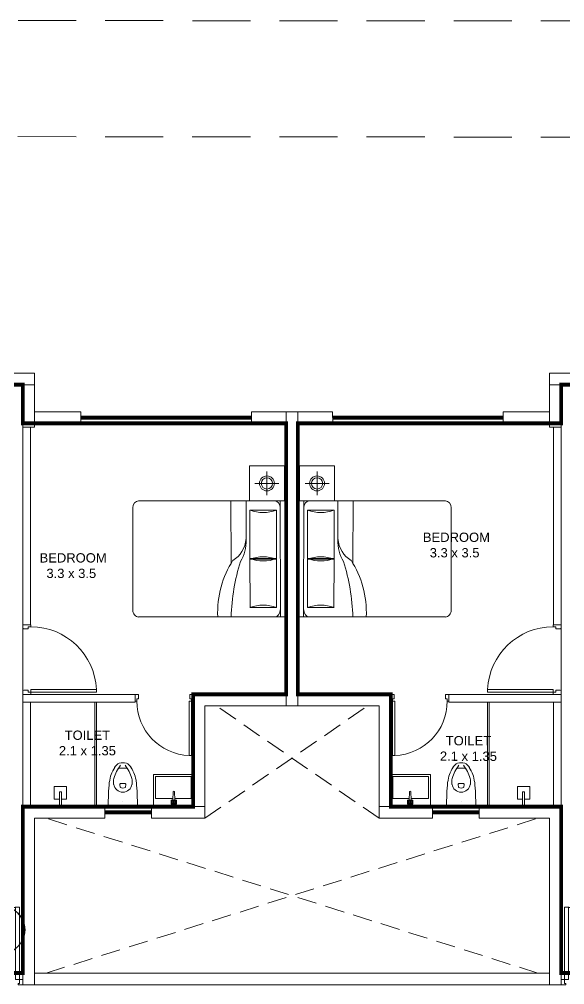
# Model space of a CAD drawing. Header units: inches. Extents: x 27644242 to 29761523, y -859349 to 216979.
# Drawn here: x 29085126 to 29092166, y -396043 to -383573 of the extents above; entities that cross this region are included whole.
import ezdxf

# ---------------------------------------------------------------- set-up
doc = ezdxf.new("R2010")
doc.units = ezdxf.units.IN
doc.header["$MEASUREMENT"] = 0
doc.set_wipeout_variables(frame=1)
for name, pattern in [('01-Xref Col Podium Lvl-1$0$HIDDEN', [0.375, 0.25, -0.125]), ('DASHED', [0.75, 0.5, -0.25]), ('DASHED2', [0.375, 0.25, -0.125]), ('HIDDEN', [0.375, 0.25, -0.125])]:
    doc.linetypes.add(name, pattern=pattern)
doc.layers.get('Defpoints').update_dxf_attribs({"color": 8})
for name, color, linetype, lineweight in [('AHC-A-DUCT', 14, 'HIDDEN', 5), ('DOOR', 4, 'Continuous', 0), ('DOORS', 1, 'Continuous', 9), ('FURN', 250, 'Continuous', 0), ('RVA Site Boundary', 17, 'Continuous', 15), ('WALL', 7, 'Continuous', 20), ('WINDOW', 162, 'Continuous', 13)]:
    doc.layers.add(name, color=color, linetype=linetype, lineweight=lineweight)
doc.layers.add('text', color=7, linetype='Continuous')
doc.styles.add('AMITS', font='arial.ttf')

# ---------------------------------------------------------------- blocks, each defined once
blk = doc.blocks.new('A$C3D5F2F58')
at = {"color": 0, "linetype": 'ByBlock'}
blk.add_wipeout([(188, 0), (-188, 0), (-185, -125), (-183, -194), (-179, -263), (-176, -302), (-170, -349), (-151, -415), (-144, -433), (-131, -459), (-112, -495), (-106, -504), (-86, -530), (-72, -545), (-64, -553), (-56, -558), (-41, -562), (-23, -564), (3, -565), (30, -563), (47, -561), (56, -558), (74, -543), (101, -511), (135, -451), (158, -392), (171, -340), (179, -260), (185, -136), (187, -46)], dxfattribs=at)
for p, q in [((-188, 0), (188, 0)), ((0, -63), (0, -63)), ((-38, -282), (-36, -255)), ((-24, -298), (24, -298)), ((36, -255), (38, -282)), ((-43, -497), (43, -497))]:
    blk.add_line(p, q, dxfattribs=at)
at = {"color": 0, "linetype": 'ByBlock', "extrusion": (0, 0, -1)}
for centre, major_axis, ratio, start_param, end_param in [((3903, 5), (4088, 164), 0.940247, 3.100232, 3.182953), ((-3903, 5), (-4088, 164), 0.940247, 3.100232, 3.182953), ((0, -305), (84.4, 84.4), 1, 4.07333, 6.922251), ((-27, -256), (6.03, 6.03), 1, 4.01894, 4.852375), ((0, -292), (-38.2, 38.2), 1, 0.139988, 1.430816), ((27, -256), (6.03, 6.03), 1, -0.139979, 0.693472), ((276, -258), (321, 321), 1, 3.353441, 3.79389), ((87, -319), (147, 147), 1, 3.705861, 4.079165), ((326, -246), (-323, 323), 1, 4.816657, 5.23508), ((-24, -284), (10, 10), 1, 2.356198, 4.018929), ((24, -284), (-10, 10), 1, 2.264265, 3.926995), ((-326, -246), (-323, 323), 1, 2.618909, 3.037332), ((-276, -258), (-321, 321), 1, 2.489302, 2.929752), ((-87, -319), (-147, 147), 1, 2.204028, 2.577331), ((-43, -474), (16.1, 16.1), 1, 2.356198, 3.387836), ((43, -474), (16.1, 16.1), 1, 1.324559, 2.356198), ((119, -350), (193, 193), 1, 3.092098, 3.328462), ((-41, -527), (24.1, 24.1), 1, 2.528301, 3.092099), ((0, -292), (-193, 193), 1, 3.75489, 4.099099), ((41, -527), (24.1, 24.1), 1, 1.620298, 2.184095), ((-119, -350), (193, 193), 1, 1.383935, 1.620298)]:
    blk.add_ellipse(centre, major_axis=major_axis, ratio=ratio, start_param=start_param, end_param=end_param, dxfattribs=at)
blk = doc.blocks.new('A$C3E645E75')
at = {"extrusion": (0, 0, -1), "zscale": -0.9999999999999998, "rotation": 179.9999999999989}
blk.add_blockref('A$C3D5F2F58', (0, 0), dxfattribs=at)
blk = doc.blocks.new('A$C3C731254-flat-1')
at = {"layer": 'FURN'}
for p, q in [((-77430, -2820), (-77431, -2802)), ((-77430, -2802), (-77318, -2797)), ((-77430, -2820), (-77318, -2825))]:
    blk.add_line(p, q, dxfattribs=at)
for points in [[(-77233, -3061), (-77648, -3061), (-77648, -2547), (-77233, -2547)], [(-77263, -2843), (-77263, -2778), (-77318, -2778), (-77318, -2843)], [(-77275, -2831), (-77275, -2791), (-77306, -2791), (-77306, -2831)], [(-77287, -2819), (-77287, -2803), (-77293, -2803), (-77293, -2819)]]:
    blk.add_lwpolyline(points, close=True, dxfattribs=at)
blk.add_lwpolyline([(-77339, -2824), (-77339, -3036), (-77623, -3036), (-77623, -2572), (-77339, -2572), (-77339, -2798)], dxfattribs=at)
blk = doc.blocks.new('A$C3A956F37-flat-1')
at = {"layer": 'FURN'}
blk.add_line((-168, 90), (0, 90), dxfattribs=at)
for points in [[(-97, 67), (-97, 0), (-259, 0), (-259, 161), (-97, 161), (-97, 90)], [(0, 67), (-191, 67), (-191, 90), (-168, 90)]]:
    blk.add_lwpolyline(points, dxfattribs=at)
blk = doc.blocks.new('A$C6E20521E-flat-1-flatten-1')
at = {"layer": 'DOORS', "color": 251}
for p, q in [((-63, 103), (-63, 949)), ((-63, 949), (-27, 949)), ((-27, 103), (-27, 949)), ((-900, 0), (-900, 103)), ((-873, 103), (-900, 103)), ((0, 0), (-900, 0)), ((-873, 67), (-873, 103)), ((-846, 67), (-873, 67)), ((-846, 13), (-846, 67)), ((-27, 103), (-63, 103)), ((-54, 13), (-54, 67)), ((-54, 67), (-27, 67)), ((-27, 103), (0, 103)), ((-27, 67), (-27, 103)), ((0, 0), (0, 103)), ((-859, 0), (-900, 0)), ((-40, 0), (0, 0))]:
    blk.add_line(p, q, dxfattribs=at)
at = {"layer": 'DOORS', "color": 251, "extrusion": (0, 0, -1)}
for centre, major_axis, start_param, end_param in [((-27, 103), (-729, -429), 0.531535, 2.059765), ((-859, 13), (-11.7, -6.7), 3.665191, 5.235988), ((-40, 13), (-11.7, -6.7), 5.235988, 6.806784)]:
    blk.add_ellipse(centre, major_axis=major_axis, ratio=1, start_param=start_param, end_param=end_param, dxfattribs=at)
blk = doc.blocks.new('DOOR_750')
at = {"layer": 'DOOR'}
for points in [[(-70, 50), (-32.5, 50), (-32.5, 750), (-70, 750)], [(-750, 50), (-717.5, 50), (-717.5, 12.5), (-705, 12.5), (-705, 0), (-750, 0)], [(0, 50), (-32.5, 50), (-32.5, 12.5), (-45, 12.5), (-45, 0), (0, 0)]]:
    blk.add_lwpolyline(points, close=True, dxfattribs=at)
at = {"layer": 'DOOR', "linetype": 'DASHED', "ltscale": 10}
blk.add_arc((-2.4, 38), 715.2, 95.4221, 179.04025, dxfattribs=at)
blk = doc.blocks.new('A$C700F438C')
at = {"layer": 'FURN', "color": 8, "extrusion": (-6.65399e-08, 5.27913e-08, 1)}
for p, q in [((0.073, 1.5, 0), (1.83, 1.5, 0)), ((1.98, 1.5, 0), (1.53, 1.5, 0)), ((1.98, 1.5, 0), (1.53, 1.5, 0)), ((1.98, 1.5, 0), (1.53, 1.5, 0)), ((1.904, 1.5, 0), (1.904, 0, 0)), ((0, 0.091, 0), (0, 1.409, 0)), ((1.855, 1.378, 0), (1.512, 1.378, 0)), ((1.512, 1.378, 0), (1.512, 0.747, 0)), ((1.855, 0.747, 0), (1.855, 1.378, 0)), ((1.267, 0.799, 0), (1.267, 0, 0)), ((1.512, 0.122, 0), (1.512, 0.754, 0)), ((1.512, 0.754, 0), (1.855, 0.754, 0)), ((1.855, 0.754, 0), (1.855, 0.122, 0)), ((1.512, 0.747, 0), (1.855, 0.747, 0)), ((1.463, 0.503, 0), (1.463, 0, 0)), ((1.83, 0, 0), (0.074, 0, 0)), ((1.855, 0.122, 0), (1.512, 0.122, 0)), ((1.904, 0, 0), (1.98, 0, 0))]:
    blk.add_line(p, q, dxfattribs=at)
at = {"layer": 'FURN', "linetype": 'Continuous', "lineweight": 0, "extrusion": (-6.65399e-08, 5.27913e-08, 1)}
blk.add_line((1.83, 0, 0), (1.917, 0, 0), dxfattribs=at)
at = {"layer": 'FURN', "color": 8, "extrusion": (6.65399e-08, -5.27913e-08, -1)}
for centre, major_axis, ratio, start_param, end_param in [((0.073, 1.409, 0), (0, -0.0914, 0), 0.803207, 1.570796, 3.141593), ((1.959, 1.454, 0), (0, -1.077, 0), 0.803207, 0.880587, 1.613256), ((3.067, 1.603, 0), (0, -2.243, 0), 0.803207, 1.197175, 1.525138), ((1.83, 1.409, 0), (0, -0.0914, 0), 0.803207, 3.141593, 4.712389), ((1.683, 2.11, 0), (0, -0.762, 0), 0.803207, -0.283794, 0.283794), ((0.669, 0.085, 0), (-0.705, -0.615, 0), 0.604617, 2.952061, 3.536756), ((-0.032, 0.19, 0), (-1.467, -0.494, 0), 0.581007, 3.019706, 3.343381), ((1.684, 0.015, 0), (0, -0.762, 0), 0.803207, 2.857799, 3.425387), ((0.074, 0.091, 0), (0, -0.0914, 0), 0.803207, 0, 1.570796), ((1.83, 0.092, 0), (0, -0.0914, 0), 0.803207, -1.570796, 0)]:
    blk.add_ellipse(centre, major_axis=major_axis, ratio=ratio, start_param=start_param, end_param=end_param, dxfattribs=at)
at = {"layer": 'FURN', "color": 8, "extrusion": (-6.65399e-08, 5.27913e-08, 1)}
for centre, start_param, end_param in [((1.683, 1.485, 0), -0.283794, 0.283794), ((1.684, -0.61, 0), 2.857799, 3.425387)]:
    blk.add_ellipse(centre, major_axis=(0, -0.762, 0), ratio=0.803207, start_param=start_param, end_param=end_param, dxfattribs=at)
blk = doc.blocks.new('BEDROOM')
at = {"layer": 'FURN', "linetype": 'Continuous', "extrusion": (-5.00305e-08, -8.66553e-08, 1)}
for p, q in [((1066, 501, 0), (1066, 193, 0)), ((912, 347, 0), (1220, 347, 0))]:
    blk.add_line(p, q, dxfattribs=at)
at = {"layer": 'FURN', "ltscale": 500}
blk.add_line((1315, 122, 0), (1315, -1378, 0), dxfattribs=at)
at = {"layer": 'FURN', "ltscale": 0.05, "extrusion": (-5.00305e-08, -8.66553e-08, 1), "elevation": 0}
blk.add_lwpolyline([(1291, 122), (841, 122), (841, 572), (1291, 572)], close=True, dxfattribs=at)
at = {"layer": 'FURN', "linetype": 'Continuous', "extrusion": (-5.00305e-08, -8.66553e-08, 1)}
for radius in [97, 72.8]:
    blk.add_circle((1066, 347, 0), radius, dxfattribs=at)
at = {"layer": 'FURN', "extrusion": (-3.01072e-07, 1.30707e-07, 1), "xscale": -1000.000000000015, "yscale": 1000.000000000015, "zscale": 1000.000000000007, "rotation": 180.0236273616612}
blk.add_blockref('A$C700F438C', (-665, 121, 0), dxfattribs=at)
blk = doc.blocks.new('A$C65A37FE3-flat-1-flatten-1')
at = {"layer": 'DOOR', "color": 252, "true_color": 0x939598}
for p, q in [((34, 0), (0, 0)), ((0, 0), (0, -86)), ((23, -86), (0, -86)), ((45, -56), (23, -56)), ((23, -56), (23, -86)), ((23, -86), (53, -86)), ((23, -86), (23, -791)), ((45, -11), (45, -56)), ((53, -86), (53, -791)), ((705, -11), (705, -56)), ((705, -56), (728, -56)), ((716, 0), (750, 0)), ((728, -56), (728, -86)), ((728, -86), (750, -86)), ((750, 0), (750, -86)), ((53, -791), (23, -791))]:
    blk.add_line(p, q, dxfattribs=at)
at = {"layer": 'DOOR', "color": 252, "extrusion": (0, 0, -1)}
for centre, major_axis, start_param, end_param in [((34, -11), (-9.71, -5.68), 2.09983, 3.670626), ((23, -86), (-611, -353), 3.665191, 5.193422), ((716, -11), (-9.71, -5.68), 0.529033, 2.09983)]:
    blk.add_ellipse(centre, major_axis=major_axis, ratio=1, start_param=start_param, end_param=end_param, dxfattribs=at)

msp = doc.modelspace()

# ---------------------------------------------------------------- linework, layer by layer
at = {"layer": 'AHC-A-DUCT', "linetype": 'DASHED2', "ltscale": 1000}
for p, q in [((29087520.8, -393892.7), (29089621.4, -392442.5)), ((29089771.3, -393892.7), (29087670.8, -392442.5)), ((29085471.1, -395892.7), (29091821.1, -393892.7)), ((29091821.1, -395892.7), (29085471.1, -393892.7))]:
    msp.add_line(p, q, dxfattribs=at)
at = {"layer": 'FURN', "ltscale": 500}
for p, q in [((29086100.7, -392392.7), (29086100.7, -393742.8)), ((29086120.7, -392392.7), (29086120.7, -393742.8)), ((29091171.4, -392392.7), (29091171.4, -393742.8)), ((29091191.4, -392392.7), (29091191.4, -393742.8))]:
    msp.add_line(p, q, dxfattribs=at)
at = {"layer": 'RVA Site Boundary', "color": 252, "linetype": '01-Xref Col Podium Lvl-1$0$HIDDEN', "ltscale": 3000}
for points in [[(29057295.9, -383573.5), (29071609.8, -383578.8), (29095861, -383597.7), (29115999.3, -383681.9), (29117605.6, -390030.1), (29117682.2, -390356.7)], [(29057297.8, -385073.5), (29071608.9, -385078.8), (29095857.3, -385097.7), (29114830.3, -385177), (29116148.2, -390385.5), (29116221.9, -390699.5)]]:
    msp.add_lwpolyline(points, dxfattribs=at)
at = {"layer": 'text', "color": 1, "ltscale": 500}
msp.add_circle((29084884.4, -395334.5), 311.4, dxfattribs=at)
at = {"layer": 'WALL', "ltscale": 500}
for p, q in [((29088121.1, -388642.8, 0), (29088721.1, -388642.8, 0)), ((29088121.1, -388792.8, 0), (29088121.1, -388642.8, 0)), ((29089170.9, -388642.8, 0), (29088571, -388642.8, 0)), ((29088571, -388642.8), (29088571, -392442.5)), ((29088721.1, -388642.8), (29088721.1, -392442.5)), ((29089171, -388792.8, 0), (29089170.9, -388642.8, 0)), ((29088121.1, -388792.8, 0), (29088571.1, -388792.8, 0)), ((29088571.1, -388792.8), (29088571.1, -392292.7)), ((29089171, -388792.8, 0), (29088721, -388792.8, 0)), ((29088721, -388792.8), (29088721, -392292.7)), ((29088571.1, -392292.7), (29087370.8, -392292.7)), ((29087370.8, -393742.7), (29087370.8, -392292.7)), ((29088721, -392292.7), (29089921.3, -392292.7)), ((29089921.3, -393742.7), (29089921.3, -392292.7)), ((29087520.8, -393892.7), (29087520.8, -392442.5)), ((29088721.1, -392442.5), (29087520.8, -392442.5)), ((29088571, -392442.5), (29089771.3, -392442.5)), ((29089771.3, -393892.7), (29089771.3, -392442.5)), ((29086830.6, -393742.7), (29086830.6, -393892.7)), ((29086830.6, -393742.7), (29087520.8, -393742.7)), ((29090461.4, -393742.7), (29089771.3, -393742.7)), ((29090461.4, -393742.7), (29090461.4, -393892.7)), ((29086230.6, -393892.7), (29085321.1, -393892.7)), ((29086830.6, -393892.7), (29087520.8, -393892.7)), ((29090461.4, -393892.7), (29089771.3, -393892.7)), ((29091061.4, -393892.7), (29091971, -393892.7))]:
    msp.add_line(p, q, dxfattribs=at)
at = {"layer": 'WALL', "color": 7, "ltscale": 500}
for points in [[(29085321.1, -388142.7), (29085321, -388292.7), (29084546.1, -388292.7), (29084546.1, -388142.7)], [(29091971, -388142.7), (29091971.1, -388292.7), (29092746, -388292.7), (29092746, -388142.7)], [(29085171.1, -388292.7), (29085321.1, -388292.7), (29085321.4, -388842.8), (29085171.4, -388842.8)], [(29092121, -388292.7), (29091971, -388292.7), (29091970.7, -388842.8), (29092120.7, -388842.8)], [(29085921.1, -388643), (29085921.1, -388793), (29085321.3, -388792.7), (29085321.3, -388642.7)], [(29091370.9, -388643), (29091371, -388793), (29091970.8, -388792.7), (29091970.8, -388642.7)]]:
    msp.add_lwpolyline(points, close=True, dxfattribs=at)
for points in [[(29085171.1, -391392.7), (29085171.1, -388842.9), (29085271.1, -388842.9), (29085271.1, -391392.7), (29085170.6, -391392.7)], [(29092121, -391392.7), (29092121, -388842.9), (29092021, -388842.9), (29092021, -391392.7), (29092121.4, -391392.7)], [(29085321.1, -393892.7), (29085321.1, -396042.7), (29085171.1, -396042.7), (29085171.1, -392292.7)], [(29085271.1, -392392.7), (29085271.1, -393742.7)], [(29091971, -393892.7), (29091971, -396042.7), (29092121, -396042.7), (29092121, -392292.7)], [(29092021, -392392.7), (29092021, -393742.7)]]:
    msp.add_lwpolyline(points, dxfattribs=at)
at = {"layer": 'WALL', "ltscale": 500}
for points in [[(29085171.1, -392292.7), (29086620.5, -392292.7), (29086620.5, -392392.7), (29085171.1, -392392.7)], [(29092121, -392292.7), (29090671.6, -392292.7), (29090671.6, -392392.7), (29092121, -392392.7)]]:
    msp.add_lwpolyline(points, dxfattribs=at)
msp.add_lwpolyline([(29085321.1, -396042.7), (29091971, -396042.8), (29091971, -395892.8), (29085321.1, -395892.7)], close=True, dxfattribs=at)
at = {"layer": 'WINDOW', "ltscale": 500, "const_width": 50, "elevation": 0}
for points in [[(29085921.1, -388718), (29088121.1, -388718.6)], [(29091371, -388718), (29089171, -388718.6)]]:
    msp.add_lwpolyline(points, dxfattribs=at)

# ---------------------------------------------------------------- block references
at = {"xscale": -1, "rotation": 90.00000000000875}
for name, p in [('A$C3C731254-flat-1', (29084310.2, -470976)), ('A$C3A956F37-flat-1', (29085736.8, -393742.8))]:
    msp.add_blockref(name, p, dxfattribs=at)
at = {"rotation": 269.9999999999912}
for name, p in [('A$C3C731254-flat-1', (29092981.9, -470976)), ('A$C3A956F37-flat-1', (29091555.3, -393742.8))]:
    msp.add_blockref(name, p, dxfattribs=at)
at = {"layer": 'DOOR', "yscale": 1.333333977559269, "zscale": 1.333333977559269}
for p, xscale in [((29085171.1, -396042.7), 1.333333977559269), ((29092121, -396042.7), -1.333333977559269)]:
    msp.add_blockref('DOOR_750', p, dxfattribs=dict(at, xscale=xscale))
at = {"layer": 'FURN', "ltscale": 500}
msp.add_blockref('BEDROOM', (29087256.4, -389914.5, 0), dxfattribs=at)
at = {"layer": 'FURN', "ltscale": 500, "xscale": -1}
msp.add_blockref('BEDROOM', (29090035.7, -389914.5, 0), dxfattribs=at)
at = {"layer": 'FURN', "rotation": 359.9997802697438}
msp.add_blockref('A$C3E645E75', (29086462.4, -393742.7), dxfattribs=at)
at = {"layer": 'FURN', "extrusion": (0, 0, -1), "zscale": -1, "rotation": 359.9997802697439}
msp.add_blockref('A$C3E645E75', (-29090829.7, -393742.7), dxfattribs=at)
at = {"layer": 'WALL', "ltscale": 500, "rotation": 270.0000000000007}
msp.add_blockref('A$C6E20521E-flat-1-flatten-1', (29085172.4, -392292.7), dxfattribs=at)
at = {"layer": 'WALL', "ltscale": 500, "xscale": -1, "rotation": 89.9999999999992}
msp.add_blockref('A$C6E20521E-flat-1-flatten-1', (29092119.7, -392292.7), dxfattribs=at)
at = {"layer": 'WALL', "ltscale": 500, "xscale": -1}
msp.add_blockref('A$C65A37FE3-flat-1-flatten-1', (29087370.8, -392292.7), dxfattribs=at)
at = {"layer": 'WALL', "ltscale": 500}
msp.add_blockref('A$C65A37FE3-flat-1-flatten-1', (29089921.3, -392292.7), dxfattribs=at)

# ---------------------------------------------------------------- texts
at = {"layer": 'text', "ltscale": 100, "char_height": 120, "width": 1715.235, "style": 'AMITS'}
for s, insert, attachment_point in [('\\pxqc; BEDROOM\\P3.3 x 3.5', (29091602.7, -390203.7), 3), ('\\pxqc; BEDROOM\\P3.3 x 3.5', (29086654.9, -390791.5), 9), ('\\pxqc;TOILET\\P2.1 x 1.35', (29086862.6, -393082), 9)]:
    msp.add_mtext(s, dxfattribs=dict(at, insert=insert, attachment_point=attachment_point))

# ---------------------------------------------------------------- next in the draw order: linework, layer by layer
at = {"layer": 'Defpoints', "ltscale": 500}
for points in [[(29081170.9, -395892.7, 50, 50, 0), (29081170.9, -393642.7, 50, 50, 0), (29081020.9, -393642.7, 50, 50, 0), (29081020.9, -393742.7, 50, 50, 0), (29079371.1, -393742.7, 50, 50, 0), (29079371.1, -392292.7, 50, 50, 0), (29076821.3, -392292.7, 50, 50, 0), (29076821.3, -393742.7, 50, 50, 0), (29074470.9, -393742.7, 50, 50, 0), (29074471.3, -388792.9, 50, 50, 0), (29078171.1, -388792.9, 50, 50, 0), (29078171.1, -388292.4, 50, 50, 0), (29081121.1, -388292.7, 50, 50, 0), (29081121.1, -388292.8, 50, 50, 0), (29085171.2, -388292.6, 50, 50, 0), (29085171.2, -388792.8, 50, 50, 0), (29088571.3, -388792.7, 50, 50, 0), (29088571.3, -392292.6, 50, 50, 0), (29087370.8, -392292.7, 50, 50, 0), (29087370.8, -393742.7, 50, 50, 0), (29085171.1, -393742.7, 50, 50, 0), (29085171.1, -395892.7, 50, 50, 0), (29081170.9, -395892.7, 50, 50, 0)], [(29096121.2, -395892.7, 50, 50, 0), (29096121.2, -393642.7, 50, 50, 0), (29096271.2, -393642.7, 50, 50, 0), (29096271.2, -393742.7, 50, 50, 0), (29097921, -393742.7, 50, 50, 0), (29097921, -392292.7, 50, 50, 0), (29100470.8, -392292.7, 50, 50, 0), (29100470.8, -393742.7, 50, 50, 0), (29102821.2, -393742.7, 50, 50, 0), (29102820.8, -388792.9, 50, 50, 0), (29099121, -388792.9, 50, 50, 0), (29099121, -388292.4, 50, 50, 0), (29096171, -388292.7, 50, 50, 0), (29096171, -388292.8, 50, 50, 0), (29092120.9, -388292.6, 50, 50, 0), (29092120.9, -388792.8, 50, 50, 0), (29088720.8, -388792.7, 50, 50, 0), (29088720.8, -392292.6, 50, 50, 0), (29089921.3, -392292.7, 50, 50, 0), (29089921.3, -393742.7, 50, 50, 0), (29092121, -393742.7, 50, 50, 0), (29092121, -395892.7, 50, 50, 0), (29096121.2, -395892.7, 50, 50, 0)]]:
    msp.add_lwpolyline(points, format="xyseb", dxfattribs=at)
at = {"layer": 'WALL', "ltscale": 500}
for p, q in [((29086230.6, -393742.7), (29085171.1, -393742.7)), ((29086230.6, -393742.7), (29086230.6, -393892.7)), ((29091061.4, -393742.7), (29092121, -393742.7)), ((29091061.4, -393742.7), (29091061.4, -393892.7))]:
    msp.add_line(p, q, dxfattribs=at)
at = {"layer": 'WINDOW', "ltscale": 500, "const_width": 50}
for points in [[(29086230.6, -393817.7), (29086830.6, -393817.7)], [(29091061.4, -393817.7), (29090461.4, -393817.7)]]:
    msp.add_lwpolyline(points, dxfattribs=at)

# ---------------------------------------------------------------- next in the draw order: texts
at = {"layer": 'text', "ltscale": 100, "insert": (29091781.4, -392833.2), "char_height": 120, "width": 1715.235, "attachment_point": 3, "rotation": 359.89577, "style": 'AMITS'}
msp.add_mtext('\\pxqc;TOILET\\P2.1 x 1.35', dxfattribs=at)

doc.saveas('drawing.dxf')
